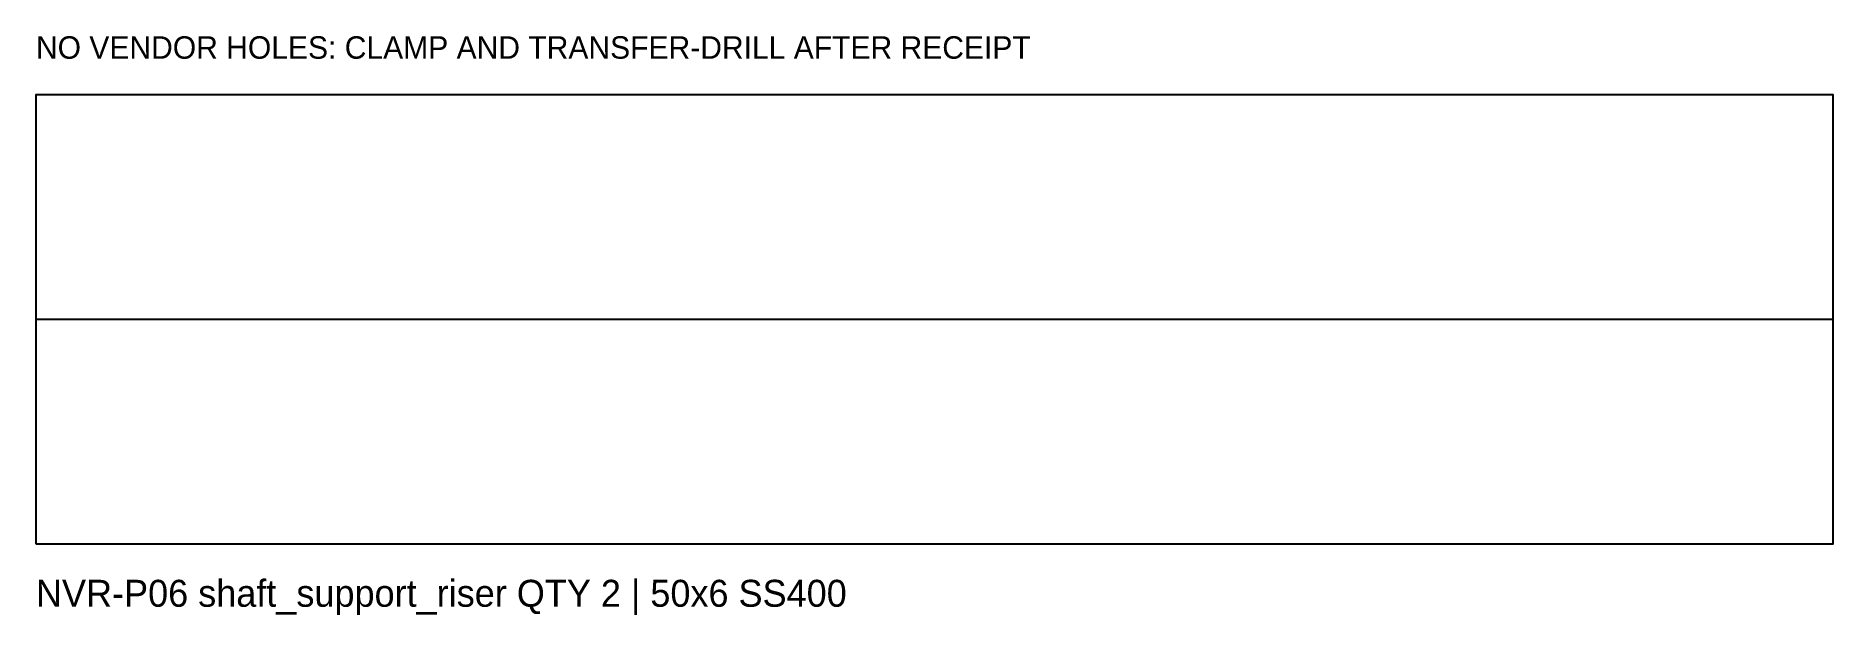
# Model space of a CAD drawing. Header units: millimetres. Extents: x -100 to 100, y -33 to 32.
import ezdxf

# ---------------------------------------------------------------- set-up
doc = ezdxf.new("R2010")
doc.units = ezdxf.units.MM
for name, color, linetype in [('CUT_OUTER', 7, 'Continuous'), ('NOTES', 7, 'Continuous'), ('REFERENCE', 7, 'Continuous')]:
    doc.layers.add(name, color=color, linetype=linetype)

msp = doc.modelspace()

# ---------------------------------------------------------------- linework, layer by layer
at = {"layer": 'CUT_OUTER'}
msp.add_lwpolyline([(-100, -25), (100, -25), (100, 25), (-100, 25)], close=True, dxfattribs=at)
at = {"layer": 'REFERENCE'}
msp.add_line((-100, 0), (100, 0), dxfattribs=at)

# ---------------------------------------------------------------- texts
at = {"layer": 'NOTES'}
for s, height, p in [('NO VENDOR HOLES: CLAMP AND TRANSFER-DRILL AFTER RECEIPT', 2.5, (-100, 29)), ('NVR-P06 shaft_support_riser QTY 2 | 50x6 SS400', 3, (-100, -32))]:
    msp.add_text(s, height=height, dxfattribs=at).set_placement(p)

doc.saveas('drawing.dxf')
